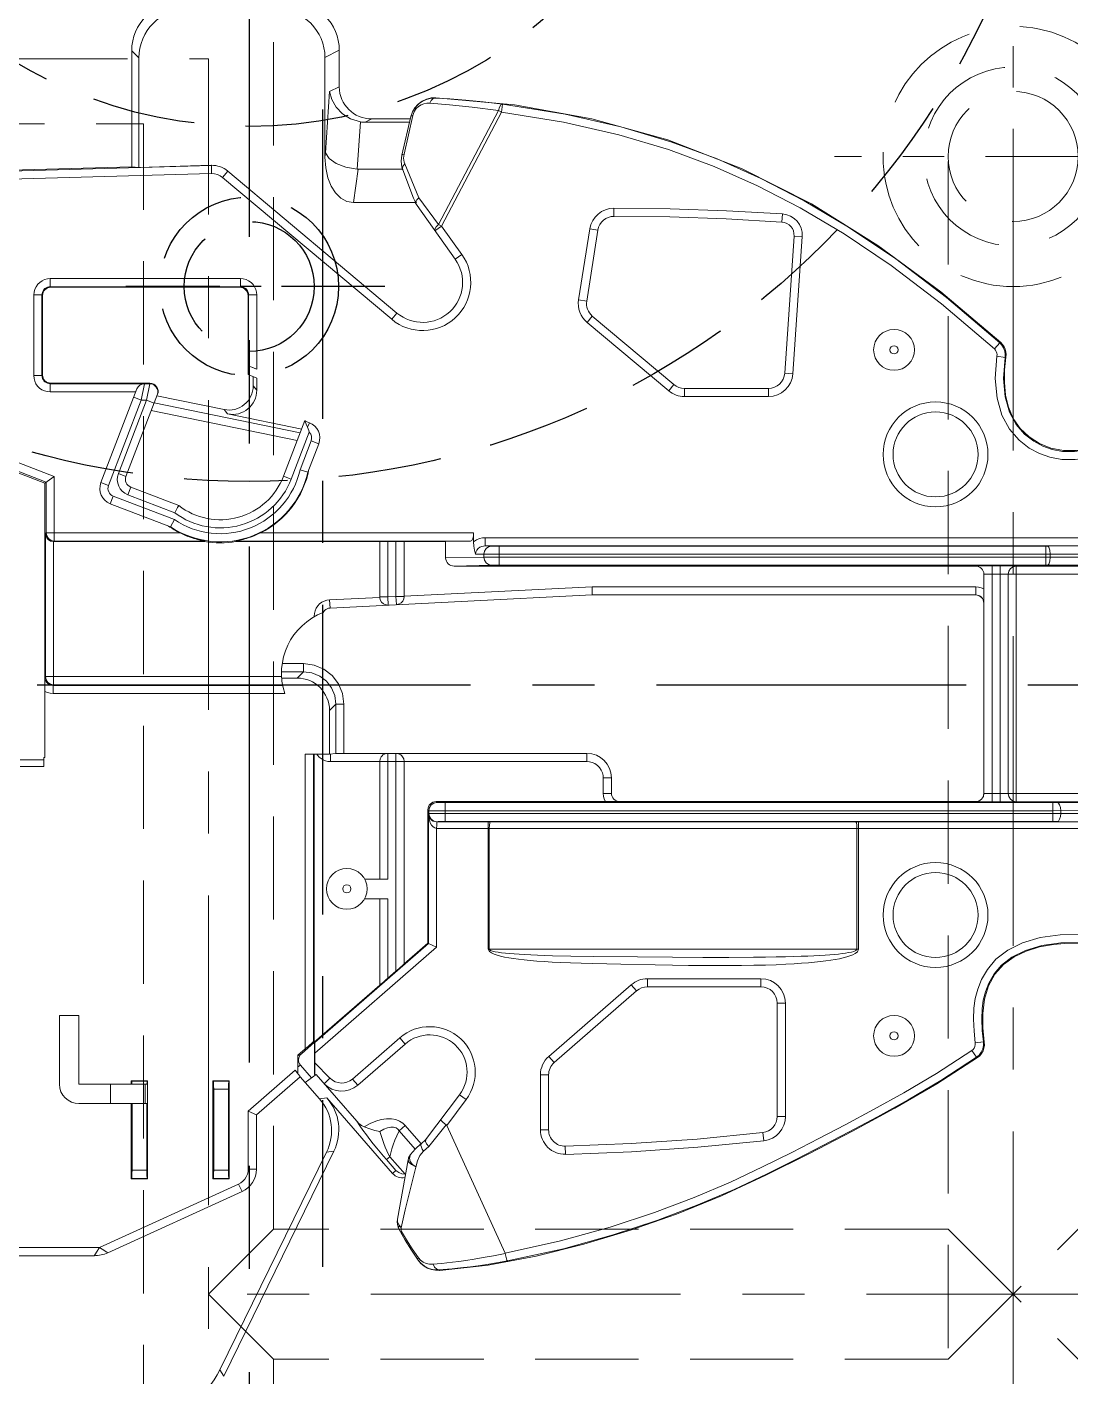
# Model space of a CAD drawing. Header units: inches. Extents: x 164842 to 166038, y -53074 to -52229.
# Drawn here: x 165785.2 to 165849.4, y -52578 to -52495 of the extents above; entities that cross this region are included whole.
import ezdxf

# ---------------------------------------------------------------- set-up
doc = ezdxf.new("R2010")
doc.units = ezdxf.units.IN
doc.header["$LTSCALE"] = 2
doc.header["$MEASUREMENT"] = 0
doc.linetypes.add('CENTER', pattern=[50.8, 31.75, -6.35, 6.35, -6.35])
doc.linetypes.add('HIDDEN', pattern=[9.525, 6.35, -3.175])
doc.layers.get('0').update_dxf_attribs({"linetype": 'CONTINUOUS'})
doc.layers.add('DEFAULT_1', color=7, linetype='CENTER')
for name, color, linetype, lineweight in [('PRODUCT', 1, 'CONTINUOUS', 15), ('WR', 122, 'HIDDEN', 18), ('枕位', 75, 'CONTINUOUS', 15)]:
    doc.layers.add(name, color=color, linetype=linetype, lineweight=lineweight)

# ---------------------------------------------------------------- blocks, each defined once
blk = doc.blocks.new('20140913.083227')
at = {"layer": 'WR', "linetype": 'CENTER', "ltscale": 0.2}
for p, q in [((0, 11), (0, -11)), ((-11, 0), (11, 0))]:
    blk.add_line(p, q, dxfattribs=at)
at = {"layer": 'WR', "linetype": 'HIDDEN', "ltscale": 0.5}
for radius in [8, 5.5, 4]:
    blk.add_circle((0, 0), radius, dxfattribs=at)

msp = doc.modelspace()

# ---------------------------------------------------------------- linework, layer by layer
at = {"linetype": 'CENTER', "ltscale": 0.5}
msp.add_line((165798.862, -52272.939), (165798.862, -52672.939), dxfattribs=at)
at = {"color": 8, "linetype": 'CENTER', "ltscale": 0.1}
msp.add_line((165807.208, -52510.939), (165791.27, -52510.939), dxfattribs=at)
at = {"color": 8, "linetype": 'HIDDEN', "ltscale": 0.5}
for centre, radius in [((165798.862, -52472.939), 50), ((165798.862, -52472.939), 28.15), ((165798.862, -52510.939), 5.5), ((165798.862, -52510.939), 4)]:
    msp.add_circle(centre, radius, dxfattribs=at)
at = {"layer": 'DEFAULT_1', "color": 2, "linetype": 'CENTER', "ltscale": 0.3}
for p, q in [((165803.366, -52500.041), (165803.366, -52571.266)), ((165732.474, -52535.439), (165862.86, -52535.439))]:
    msp.add_line(p, q, dxfattribs=at)
at = {"layer": 'PRODUCT', "linetype": 'ByBlock'}
for p, q in [((165810.342, -52499.346), (165810.348, -52499.32)), ((165808.921, -52500.416), (165808.385, -52502.798)), ((165808.864, -52500.436), (165808.921, -52500.416)), ((165814.195, -52500.114), (165810.508, -52507.117)), ((165814.384, -52500.217), (165810.698, -52507.217)), ((165814.195, -52500.114), (165814.385, -52500.214)), ((165814.446, -52499.716), (165814.385, -52500.214)), ((165808.247, -52502.863), (165808.811, -52500.479)), ((165796.536, -52503.489), (165765.742, -52504.36)), ((165791.632, -52503.575), (165767.223, -52504.266)), ((165792.072, -52503.607), (165791.632, -52503.575)), ((165796.525, -52503.481), (165792.072, -52503.607)), ((165796.536, -52503.489), (165796.525, -52503.481)), ((165796.536, -52503.489), (165796.55, -52503.992)), ((165808.294, -52503.639), (165808.34, -52503.514)), ((165808.306, -52503.755), (165808.294, -52503.639)), ((165808.296, -52503.727), (165808.299, -52503.737)), ((165808.299, -52503.737), (165808.306, -52503.755)), ((165808.34, -52503.514), (165808.438, -52503.397)), ((165808.438, -52503.397), (165809.296, -52505.477)), ((165796.55, -52503.992), (165779.789, -52504.466)), ((165797.547, -52503.842), (165797.224, -52504.226)), ((165807.628, -52512.956), (165797.224, -52504.226)), ((165797.537, -52503.833), (165807.951, -52512.571)), ((165808.306, -52503.755), (165808.978, -52505.498)), ((165808.978, -52505.498), (165809.048, -52505.677)), ((165809.048, -52505.677), (165809.156, -52505.768)), ((165809.084, -52505.768), (165809.096, -52505.802)), ((165809.096, -52505.802), (165809.108, -52505.835)), ((165809.178, -52505.602), (165809.298, -52505.481)), ((165811.536, -52509.261), (165809.19, -52505.963)), ((165809.296, -52505.477), (165810.508, -52507.117)), ((165821.302, -52506.119), (165821.303, -52506.622)), ((165824.75, -52506.657), (165821.303, -52506.622)), ((165828.196, -52506.775), (165824.75, -52506.657)), ((165831.638, -52506.977), (165828.196, -52506.775)), ((165831.674, -52506.476), (165831.638, -52506.977)), ((165810.289, -52507.508), (165810.698, -52507.217)), ((165810.508, -52507.117), (165810.698, -52507.217)), ((165810.698, -52507.217), (165811.945, -52508.97)), ((165819.816, -52507.392), (165819.127, -52511.755)), ((165819.624, -52511.834), (165820.312, -52507.47)), ((165819.816, -52507.392), (165820.312, -52507.47)), ((165832.384, -52507.834), (165831.806, -52516.272)), ((165832.307, -52516.307), (165832.885, -52507.868)), ((165832.885, -52507.868), (165832.384, -52507.834)), ((165811.536, -52509.261), (165811.945, -52508.97)), ((165786.613, -52510.45), (165786.613, -52510.952)), ((165798.322, -52510.45), (165786.613, -52510.45)), ((165786.649, -52510.988), (165786.613, -52510.952)), ((165798.322, -52510.952), (165786.613, -52510.952)), ((165798.287, -52510.988), (165786.649, -52510.988)), ((165798.287, -52510.988), (165798.322, -52510.952)), ((165798.322, -52510.45), (165798.322, -52510.952)), ((165785.608, -52511.455), (165785.608, -52516.42)), ((165785.608, -52511.455), (165786.111, -52511.455)), ((165786.111, -52511.455), (165786.111, -52516.42)), ((165786.146, -52511.49), (165786.111, -52511.455)), ((165786.146, -52511.49), (165786.146, -52516.385)), ((165798.789, -52511.49), (165798.824, -52511.455)), ((165798.789, -52516.362), (165798.789, -52511.49)), ((165798.824, -52515.833), (165798.824, -52511.455)), ((165799.327, -52511.455), (165798.824, -52511.455)), ((165799.327, -52516.031), (165799.327, -52511.455)), ((165819.127, -52511.755), (165819.624, -52511.834)), ((165807.951, -52512.571), (165807.628, -52512.956)), ((165819.648, -52513.145), (165819.971, -52512.76)), ((165824.992, -52516.973), (165819.971, -52512.76)), ((165819.648, -52513.145), (165824.669, -52517.358)), ((165845.046, -52514.41), (165844.708, -52514.782)), ((165845.046, -52514.41), (165845.103, -52514.391)), ((165845.364, -52515.301), (165844.867, -52515.228)), ((165845.364, -52515.301), (165845.42, -52515.284)), ((165798.833, -52516.362), (165798.833, -52515.841)), ((165785.608, -52516.42), (165786.111, -52516.42)), ((165786.146, -52516.385), (165786.111, -52516.42)), ((165786.649, -52516.887), (165786.613, -52516.922)), ((165786.613, -52517.425), (165786.613, -52516.922)), ((165786.613, -52516.922), (165792.739, -52516.922)), ((165786.649, -52516.887), (165792.752, -52516.887)), ((165792.223, -52517.927), (165792.416, -52516.922)), ((165792.739, -52516.922), (165792.546, -52517.927)), ((165792.752, -52516.887), (165792.739, -52516.922)), ((165798.789, -52516.362), (165799.328, -52516.569)), ((165799.108, -52517.046), (165799.108, -52516.484)), ((165799.328, -52517.315), (165799.328, -52516.569)), ((165824.669, -52517.358), (165824.992, -52516.973)), ((165832.307, -52516.307), (165831.806, -52516.272)), ((165786.613, -52517.425), (165791.878, -52517.425)), ((165789.735, -52523.005), (165791.947, -52517.245)), ((165791.279, -52522.629), (165793.222, -52517.57)), ((165792.223, -52517.927), (165791.754, -52517.747)), ((165793.184, -52517.667), (165797.315, -52518.51)), ((165799.108, -52517.046), (165799.328, -52517.315)), ((165830.803, -52517.209), (165825.638, -52517.209)), ((165825.638, -52517.711), (165825.638, -52517.209)), ((165825.638, -52517.711), (165830.803, -52517.711)), ((165830.803, -52517.711), (165830.803, -52517.209)), ((165790.205, -52523.186), (165792.223, -52517.927)), ((165792.546, -52517.927), (165790.81, -52522.449)), ((165792.223, -52517.927), (165792.546, -52517.927)), ((165792.546, -52517.927), (165793.015, -52518.107)), ((165792.835, -52518.575), (165801.82, -52520.408)), ((165793.016, -52518.104), (165802.001, -52519.937)), ((165797.315, -52518.51), (165797.535, -52518.779)), ((165797.535, -52518.779), (165802.089, -52519.708)), ((165800.974, -52522.613), (165802.292, -52519.179)), ((165802.454, -52519.599), (165802.289, -52519.227)), ((165802.307, -52519.219), (165802.562, -52519.317)), ((165802.454, -52519.599), (165802.562, -52519.317)), ((165778.627, -52520.096), (165786.277, -52523.033)), ((165786.369, -52522.97), (165778.671, -52520.015)), ((165786.871, -52522.624), (165778.852, -52519.546)), ((165802.555, -52519.898), (165801.443, -52522.793)), ((165802.671, -52520.436), (165801.989, -52522.211)), ((165803.14, -52520.616), (165802.472, -52522.357)), ((165802.671, -52520.436), (165803.14, -52520.616)), ((165786.871, -52522.624), (165786.277, -52523.033)), ((165786.871, -52526.6), (165786.871, -52522.624)), ((165790.81, -52522.449), (165791.279, -52522.629)), ((165800.974, -52522.613), (165801.443, -52522.793)), ((165802.472, -52522.357), (165801.99, -52522.211)), ((165786.277, -52523.033), (165786.277, -52539.916)), ((165786.369, -52526.097), (165786.369, -52522.97)), ((165790.205, -52523.186), (165789.735, -52523.005)), ((165791.568, -52523.278), (165791.388, -52523.748)), ((165791.568, -52523.278), (165794.523, -52524.413)), ((165790.494, -52523.835), (165790.314, -52524.304)), ((165794.022, -52525.727), (165790.314, -52524.304)), ((165794.255, -52525.279), (165790.494, -52523.835)), ((165794.277, -52524.857), (165791.388, -52523.748)), ((165794.523, -52524.413), (165794.45, -52524.543)), ((165794.255, -52525.279), (165794.022, -52525.727)), ((165794.45, -52524.543), (165794.276, -52524.856)), ((165786.328, -52526.138), (165786.369, -52526.097)), ((165786.328, -52534.941), (165786.328, -52526.138)), ((165786.406, -52526.287), (165786.369, -52526.097)), ((165786.369, -52526.097), (165794.604, -52526.097)), ((165799.557, -52526.097), (165812.666, -52526.097)), ((165812.666, -52526.656), (165812.666, -52526.097)), ((165786.871, -52526.6), (165786.678, -52526.561)), ((165786.83, -52535.444), (165786.83, -52526.637)), ((165786.83, -52526.637), (165796.116, -52526.637)), ((165786.834, -52526.637), (165786.871, -52526.6)), ((165786.871, -52526.6), (165796.12, -52526.6)), ((165796.116, -52526.637), (165796.12, -52526.6)), ((165798.045, -52526.637), (165798.041, -52526.6)), ((165798.041, -52526.6), (165812.485, -52526.6)), ((165798.045, -52526.637), (165806.889, -52526.637)), ((165806.889, -52526.637), (165806.892, -52526.634)), ((165806.889, -52526.637), (165806.889, -52530.037)), ((165807.394, -52530.034), (165807.394, -52526.629)), ((165807.892, -52526.629), (165807.394, -52526.629)), ((165807.892, -52526.629), (165807.892, -52530.009)), ((165808.397, -52526.637), (165808.394, -52526.634)), ((165808.397, -52526.637), (165808.397, -52529.991)), ((165808.397, -52526.637), (165810.948, -52526.637)), ((165810.948, -52526.637), (165812.485, -52526.6)), ((165810.948, -52526.637), (165810.948, -52527.643)), ((165813.38, -52526.901), (165813.38, -52526.399)), ((165853.058, -52526.399), (165813.38, -52526.399)), ((165853.058, -52526.901), (165813.38, -52526.901)), ((165813.774, -52526.911), (165813.594, -52526.949)), ((165814.247, -52526.914), (165814.017, -52526.913)), ((165847.998, -52526.913), (165814.247, -52526.914)), ((165814.247, -52528.086), (165814.247, -52526.914)), ((165847.864, -52528.086), (165847.864, -52526.914)), ((165810.948, -52527.643), (165813.302, -52527.586)), ((165813.302, -52527.413), (165812.786, -52527.401)), ((165813.302, -52527.586), (165813.302, -52527.413)), ((165813.302, -52527.586), (165813.578, -52527.585)), ((165813.578, -52527.585), (165847.864, -52527.584)), ((165854.032, -52527.402), (165847.864, -52527.416)), ((165847.864, -52527.584), (165854.167, -52527.598)), ((165848.131, -52527.416), (165848.131, -52527.584)), ((165811.481, -52528.144), (165813.774, -52528.089)), ((165811.481, -52528.144), (165843.562, -52528.144)), ((165813.774, -52528.089), (165813.829, -52528.088)), ((165813.829, -52528.088), (165814.017, -52528.087)), ((165814.017, -52528.087), (165847.864, -52528.086)), ((165843.562, -52528.144), (165843.564, -52528.141)), ((165843.732, -52528.137), (165844.007, -52528.134)), ((165844.007, -52528.134), (165844.569, -52528.133)), ((165844.063, -52529.997), (165844.064, -52528.646)), ((165844.064, -52528.646), (165844.067, -52528.644)), ((165844.288, -52528.637), (165844.471, -52528.635)), ((165844.471, -52528.635), (165845.151, -52528.635)), ((165844.569, -52528.133), (165845.557, -52528.134)), ((165844.569, -52542.645), (165844.569, -52528.133)), ((165845.067, -52528.133), (165845.067, -52542.645)), ((165845.559, -52528.642), (165856.398, -52528.642)), ((165845.559, -52528.642), (165845.559, -52542.135)), ((165846.051, -52528.14), (165855.895, -52528.14)), ((165846.051, -52542.638), (165846.051, -52528.14)), ((165847.864, -52528.086), (165854.035, -52528.101)), ((165819.955, -52529.414), (165808.397, -52529.991)), ((165819.955, -52529.414), (165843.557, -52529.414)), ((165819.955, -52529.414), (165819.968, -52529.916)), ((165843.557, -52529.916), (165843.557, -52529.414)), ((165806.89, -52530.066), (165803.81, -52530.22)), ((165803.81, -52530.22), (165803.835, -52530.722)), ((165803.834, -52530.723), (165819.968, -52529.917)), ((165806.892, -52530.034), (165806.889, -52530.037)), ((165807.394, -52530.034), (165806.892, -52530.034)), ((165807.892, -52530.009), (165807.394, -52530.034)), ((165807.394, -52530.034), (165807.419, -52530.536)), ((165808.394, -52530.009), (165807.892, -52530.009)), ((165807.892, -52530.009), (165807.917, -52530.511)), ((165819.968, -52529.917), (165843.557, -52529.917)), ((165844.06, -52530.419), (165844.063, -52529.997)), ((165803.416, -52530.988), (165803.495, -52530.878)), ((165807.22, -52530.505), (165807.419, -52530.536)), ((165807.419, -52530.536), (165807.412, -52530.543)), ((165808.099, -52530.467), (165807.917, -52530.511)), ((165844.059, -52530.42), (165844.06, -52530.419)), ((165844.059, -52542.126), (165844.059, -52530.42)), ((165802.855, -52531.224), (165802.855, -52531.257)), ((165802.855, -52531.224), (165802.913, -52531.224)), ((165786.288, -52534.981), (165786.285, -52535.404)), ((165786.288, -52534.981), (165786.328, -52534.941)), ((165786.365, -52535.131), (165786.328, -52534.941)), ((165800.854, -52534.941), (165786.328, -52534.941)), ((165786.285, -52535.404), (165786.284, -52539.909)), ((165786.83, -52535.444), (165786.637, -52535.405)), ((165786.791, -52535.483), (165786.83, -52535.444)), ((165786.791, -52535.483), (165786.791, -52535.986)), ((165786.791, -52535.483), (165800.919, -52535.483)), ((165786.791, -52535.986), (165801.048, -52535.986)), ((165800.912, -52535.444), (165786.83, -52535.444)), ((165784.769, -52540.062), (165786.235, -52540.062)), ((165786.235, -52540.464), (165786.235, -52539.916)), ((165786.235, -52539.916), (165786.277, -52539.916)), ((165803.802, -52539.709), (165802.313, -52539.709)), ((165802.313, -52539.709), (165802.313, -52557.84)), ((165802.815, -52539.704), (165802.815, -52557.409)), ((165802.859, -52557.429), (165802.859, -52539.709)), ((165804.193, -52539.67), (165803.802, -52539.709)), ((165803.86, -52540.167), (165803.86, -52539.702)), ((165803.86, -52540.167), (165806.889, -52540.167)), ((165819.638, -52539.666), (165804.691, -52539.666)), ((165806.889, -52547.399), (165806.889, -52540.167)), ((165806.892, -52540.16), (165808.394, -52540.16)), ((165807.394, -52547.399), (165807.394, -52539.666)), ((165807.892, -52553.064), (165807.892, -52539.666)), ((165808.397, -52540.167), (165819.638, -52540.167)), ((165808.397, -52540.167), (165808.397, -52552.616)), ((165819.638, -52540.167), (165819.638, -52539.665)), ((165784.769, -52540.464), (165786.235, -52540.464)), ((165820.643, -52541.172), (165821.146, -52541.172)), ((165820.643, -52541.172), (165820.643, -52542.127)), ((165821.145, -52542.126), (165821.145, -52541.173)), ((165810.355, -52542.634), (165821.002, -52542.634)), ((165810.355, -52542.634), (165810.409, -52542.688)), ((165810.912, -52543.865), (165810.912, -52542.692)), ((165820.643, -52542.127), (165821.146, -52542.127)), ((165821.002, -52542.634), (165821.648, -52542.63)), ((165821.648, -52542.629), (165843.557, -52542.629)), ((165821.648, -52542.629), (165821.648, -52542.63)), ((165843.557, -52542.629), (165843.564, -52542.637)), ((165844.059, -52542.126), (165844.067, -52542.134)), ((165844.185, -52542.645), (165845.232, -52542.645)), ((165844.472, -52542.143), (165845.067, -52542.143)), ((165845.067, -52542.143), (165845.232, -52542.142)), ((165845.232, -52542.142), (165845.382, -52542.141)), ((165845.232, -52542.645), (165845.696, -52542.644)), ((165845.559, -52542.136), (165852.559, -52542.136)), ((165845.696, -52542.644), (165845.924, -52542.641)), ((165846.051, -52542.638), (165852.559, -52542.638)), ((165848.313, -52542.692), (165853.179, -52542.669)), ((165848.313, -52543.865), (165848.313, -52542.692)), ((165809.853, -52543.137), (165809.907, -52543.19)), ((165809.853, -52543.137), (165809.853, -52551.35)), ((165809.89, -52543.383), (165809.907, -52543.366)), ((165809.89, -52551.366), (165809.89, -52543.383)), ((165809.907, -52543.366), (165809.907, -52543.19)), ((165809.907, -52543.366), (165809.941, -52543.365)), ((165809.945, -52543.559), (165809.907, -52543.366)), ((165809.941, -52543.365), (165810.044, -52543.364)), ((165810.044, -52543.364), (165810.676, -52543.362)), ((165810.676, -52543.362), (165848.313, -52543.362)), ((165848.313, -52543.194), (165854.709, -52543.166)), ((165848.313, -52543.362), (165852.893, -52543.382)), ((165848.795, -52543.194), (165848.795, -52543.363)), ((165810.392, -52544.28), (165824.038, -52544.286)), ((165810.392, -52551.595), (165810.392, -52544.28)), ((165810.4, -52543.878), (165824.06, -52543.884)), ((165810.563, -52543.866), (165810.794, -52543.865)), ((165810.794, -52543.865), (165848.313, -52543.865)), ((165813.568, -52543.878), (165813.568, -52551.72)), ((165813.634, -52551.72), (165813.634, -52544.28)), ((165813.687, -52543.878), (165813.661, -52543.933)), ((165824.038, -52544.286), (165836.339, -52544.28)), ((165824.06, -52543.884), (165836.339, -52543.878)), ((165836.251, -52544.28), (165836.251, -52551.72)), ((165836.339, -52543.878), (165851.214, -52543.878)), ((165836.339, -52543.878), (165836.339, -52551.72)), ((165836.339, -52544.28), (165851.214, -52544.28)), ((165848.313, -52543.865), (165848.554, -52543.865)), ((165807.394, -52547.399), (165805.971, -52547.399)), ((165805.971, -52548.605), (165807.394, -52548.605)), ((165806.889, -52553.926), (165806.889, -52548.605)), ((165807.394, -52553.496), (165807.394, -52548.605)), ((165802.896, -52557.446), (165809.89, -52551.366)), ((165802.9, -52558.108), (165810.392, -52551.595)), ((165809.853, -52551.35), (165808.397, -52552.616)), ((165810.392, -52551.595), (165809.853, -52551.35)), ((165836.251, -52551.72), (165813.568, -52551.72)), ((165808.397, -52552.616), (165808.394, -52552.621)), ((165820.021, -52552.159), (165818.655, -52552.137)), ((165822.76, -52552.191), (165820.021, -52552.159)), ((165823.83, -52552.682), (165821.73, -52552.641)), ((165824.912, -52552.209), (165822.76, -52552.191)), ((165826.774, -52552.217), (165824.912, -52552.209)), ((165828.378, -52552.218), (165826.774, -52552.217)), ((165829.147, -52552.714), (165827.59, -52552.716)), ((165829.894, -52552.213), (165828.378, -52552.218)), ((165807.892, -52553.064), (165807.394, -52553.496)), ((165830.346, -52553.529), (165823.358, -52553.529)), ((165823.358, -52553.529), (165823.358, -52554.032)), ((165830.346, -52553.529), (165830.346, -52554.032)), ((165806.889, -52553.926), (165802.859, -52557.429)), ((165806.889, -52553.926), (165806.892, -52553.927)), ((165822.369, -52553.899), (165817.297, -52558.308)), ((165817.627, -52558.687), (165822.698, -52554.278)), ((165822.369, -52553.899), (165822.698, -52554.278)), ((165823.358, -52554.032), (165830.346, -52554.032)), ((165831.853, -52555.037), (165831.351, -52555.037)), ((165831.351, -52555.037), (165831.351, -52562.001)), ((165831.853, -52562.001), (165831.853, -52555.037)), ((165787.181, -52555.791), (165788.387, -52555.791)), ((165787.181, -52560.012), (165787.181, -52555.791)), ((165788.387, -52555.791), (165788.387, -52560.012)), ((165802.072, -52558.149), (165802.886, -52557.442)), ((165802.815, -52557.409), (165802.859, -52557.429)), ((165802.886, -52559.399), (165802.886, -52557.442)), ((165808.124, -52557.169), (165805.209, -52559.702)), ((165808.453, -52557.548), (165805.539, -52560.081)), ((165808.124, -52557.169), (165808.453, -52557.548)), ((165843.535, -52557.475), (165844.034, -52557.415)), ((165844.034, -52557.415), (165844.09, -52557.438)), ((165801.854, -52558.239), (165802.313, -52557.84)), ((165802.072, -52558.149), (165801.854, -52558.283)), ((165801.854, -52559.355), (165801.854, -52558.239)), ((165802.9, -52558.696), (165802.9, -52558.108)), ((165817.297, -52558.308), (165817.627, -52558.687)), ((165843.321, -52557.949), (165843.606, -52558.363)), ((165843.606, -52558.363), (165843.663, -52558.388)), ((165798.798, -52561.68), (165801.69, -52559.166)), ((165801.854, -52559.355), (165801.69, -52559.166)), ((165802.022, -52558.858), (165801.854, -52558.962)), ((165802.697, -52559.635), (165802.022, -52558.858)), ((165803.832, -52559.647), (165802.9, -52558.696)), ((165788.387, -52560.012), (165792.567, -52560.012)), ((165790.335, -52560.012), (165790.335, -52561.218)), ((165791.603, -52559.811), (165792.608, -52559.811)), ((165791.603, -52559.811), (165791.626, -52559.833)), ((165791.603, -52560.012), (165791.603, -52559.811)), ((165791.626, -52559.833), (165792.586, -52559.833)), ((165792.45, -52560.012), (165792.45, -52561.218)), ((165792.608, -52559.811), (165792.586, -52559.833)), ((165792.608, -52565.841), (165792.608, -52559.811)), ((165796.628, -52559.811), (165797.633, -52559.811)), ((165796.628, -52559.811), (165796.651, -52559.833)), ((165796.628, -52565.841), (165796.628, -52559.811)), ((165796.651, -52559.833), (165797.611, -52559.833)), ((165797.633, -52559.811), (165797.611, -52559.833)), ((165797.633, -52559.811), (165797.633, -52565.841)), ((165801.996, -52559.565), (165799.3, -52561.909)), ((165802.302, -52559.916), (165801.996, -52559.565)), ((165803.195, -52560.922), (165802.304, -52559.914)), ((165802.31, -52559.909), (165802.982, -52559.433)), ((165802.886, -52559.399), (165802.947, -52559.462)), ((165802.982, -52559.433), (165805.476, -52562.302)), ((165803.832, -52559.647), (165803.473, -52559.998)), ((165805.209, -52559.702), (165805.539, -52560.081)), ((165816.778, -52559.446), (165817.281, -52559.446)), ((165816.778, -52559.446), (165816.778, -52562.829)), ((165817.281, -52562.829), (165817.281, -52559.446)), ((165796.676, -52560.335), (165797.586, -52560.335)), ((165796.676, -52565.316), (165796.676, -52560.335)), ((165797.586, -52560.335), (165797.586, -52565.316)), ((165803.195, -52560.922), (165803.643, -52560.863)), ((165803.643, -52560.863), (165807.681, -52565.509)), ((165809.716, -52563.45), (165811.804, -52560.666)), ((165811.01, -52562.563), (165812.206, -52560.967)), ((165812.206, -52560.967), (165811.804, -52560.666)), ((165788.387, -52561.218), (165792.561, -52561.218)), ((165791.603, -52565.841), (165791.603, -52561.218)), ((165791.651, -52565.316), (165791.651, -52561.218)), ((165792.561, -52561.218), (165792.561, -52565.316)), ((165798.798, -52561.68), (165799.301, -52561.909)), ((165798.798, -52565.255), (165798.798, -52561.68)), ((165799.3, -52565.255), (165799.3, -52561.909)), ((165808.086, -52562.89), (165808.458, -52562.566)), ((165808.458, -52562.566), (165809.437, -52563.693)), ((165810.972, -52562.515), (165809.91, -52563.863)), ((165811.01, -52562.563), (165814.604, -52570.418)), ((165831.853, -52562.001), (165831.351, -52562.001)), ((165808.086, -52562.89), (165809.068, -52564.019)), ((165809.437, -52563.693), (165809.716, -52563.45)), ((165809.724, -52563.44), (165809.711, -52563.544)), ((165816.778, -52562.829), (165817.281, -52562.829)), ((165822.365, -52563.678), (165826.416, -52563.399)), ((165826.416, -52563.399), (165830.46, -52562.999)), ((165830.517, -52563.498), (165830.46, -52562.999)), ((165803.624, -52564.197), (165804.071, -52564.138)), ((165808.728, -52564.569), (165808.783, -52564.346)), ((165809.109, -52563.98), (165809.068, -52564.019)), ((165809.138, -52563.954), (165809.109, -52563.98)), ((165809.151, -52563.942), (165809.138, -52563.954)), ((165809.91, -52563.863), (165809.588, -52564.136)), ((165818.31, -52563.834), (165822.365, -52563.678)), ((165818.321, -52564.336), (165818.31, -52563.834)), ((165807.512, -52564.488), (165807.31, -52564.664)), ((165807.888, -52565.329), (165807.31, -52564.664)), ((165808.449, -52565.565), (165807.512, -52564.488)), ((165807.983, -52568.316), (165808.642, -52564.683)), ((165808.77, -52564.784), (165808.728, -52564.569)), ((165791.603, -52565.841), (165791.626, -52565.818)), ((165792.608, -52565.841), (165791.603, -52565.841)), ((165792.586, -52565.818), (165791.626, -52565.818)), ((165792.561, -52565.316), (165791.651, -52565.316)), ((165792.608, -52565.841), (165792.586, -52565.818)), ((165796.628, -52565.841), (165796.651, -52565.818)), ((165797.633, -52565.841), (165796.628, -52565.841)), ((165797.611, -52565.818), (165796.651, -52565.818)), ((165797.586, -52565.316), (165796.676, -52565.316)), ((165797.633, -52565.841), (165797.611, -52565.818)), ((165799.301, -52565.255), (165798.798, -52565.255)), ((165807.681, -52565.509), (165807.888, -52565.329)), ((165789.65, -52570.071), (165798.21, -52566.17)), ((165790.156, -52570.392), (165798.418, -52566.627)), ((165798.419, -52566.627), (165798.21, -52566.17)), ((165774.271, -52570.071), (165789.65, -52570.071)), ((165789.323, -52570.573), (165773.212, -52570.573)), ((165790.11, -52570.363), (165790.156, -52570.392)), ((165809.243, -52570.755), (165809.274, -52570.704)), ((165809.274, -52570.704), (165809.4, -52570.846)), ((165810.557, -52571.448), (165810.58, -52571.478))]:
    msp.add_line(p, q, dxfattribs=at)
for points in [[(165810.348, -52499.32), (165810.05, -52499.336), (165809.761, -52499.41), (165809.493, -52499.539), (165809.255, -52499.718), (165809.058, -52499.941), (165808.908, -52500.198), (165808.811, -52500.479)], [(165810.342, -52499.346), (165810.085, -52499.354), (165809.822, -52499.41), (165809.568, -52499.515), (165809.333, -52499.668), (165809.128, -52499.865), (165808.971, -52500.086), (165808.867, -52500.302)], [(165810.342, -52499.346), (165810.188, -52499.381), (165810.055, -52499.492), (165809.966, -52499.662)], [(165814.444, -52499.715), (165813.251, -52499.578), (165812.181, -52499.477), (165811.214, -52499.401), (165810.342, -52499.346)], [(165845.103, -52514.391), (165841.421, -52511.269), (165837.543, -52508.407), (165833.454, -52505.852), (165829.145, -52503.671), (165824.627, -52501.924), (165819.95, -52500.621), (165815.174, -52499.756), (165810.348, -52499.32)], [(165809.966, -52499.662), (165809.789, -52499.664), (165809.608, -52499.697), (165809.434, -52499.764), (165809.274, -52499.864), (165809.135, -52499.994), (165809.03, -52500.141), (165808.96, -52500.285), (165808.921, -52500.416)], [(165814.195, -52500.114), (165812.587, -52499.909), (165811.188, -52499.764), (165809.966, -52499.662)], [(165814.446, -52499.716), (165814.347, -52499.76), (165814.257, -52499.903), (165814.195, -52500.114)], [(165844.708, -52514.782), (165841.451, -52512.003), (165838.353, -52509.651), (165835.467, -52507.706), (165832.757, -52506.097), (165830.127, -52504.737), (165827.46, -52503.557), (165824.649, -52502.516), (165821.597, -52501.6), (165818.208, -52500.819), (165814.384, -52500.217)], [(165845.046, -52514.41), (165841.765, -52511.612), (165838.645, -52509.242), (165835.736, -52507.281), (165833.001, -52505.658), (165830.345, -52504.284), (165827.649, -52503.091), (165824.809, -52502.04), (165821.726, -52501.114), (165818.305, -52500.326), (165814.444, -52499.715)], [(165808.807, -52500.498), (165808.825, -52500.464), (165808.864, -52500.436)], [(165808.247, -52502.863), (165808.207, -52503.232), (165808.257, -52503.602)], [(165808.247, -52502.863), (165808.27, -52502.833), (165808.317, -52502.811), (165808.385, -52502.798)], [(165808.385, -52502.798), (165808.366, -52502.918), (165808.362, -52503.044), (165808.374, -52503.169), (165808.4, -52503.288), (165808.438, -52503.397)], [(165808.257, -52503.602), (165808.275, -52503.665), (165808.297, -52503.729)], [(165797.224, -52504.226), (165797.078, -52504.124), (165796.908, -52504.047), (165796.727, -52504.002), (165796.55, -52503.992)], [(165809.108, -52505.835), (165809.147, -52505.899), (165809.189, -52505.962)], [(165809.111, -52505.73), (165809.111, -52505.726), (165809.178, -52505.602)], [(165831.674, -52506.476), (165828.219, -52506.273), (165824.761, -52506.154), (165821.302, -52506.119)], [(165810.508, -52507.117), (165810.359, -52507.267), (165810.281, -52507.407), (165810.289, -52507.508)], [(165786.613, -52510.45), (165786.441, -52510.465), (165786.273, -52510.51), (165786.115, -52510.582), (165785.971, -52510.682), (165785.847, -52510.805), (165785.745, -52510.949), (165785.669, -52511.11), (165785.624, -52511.281), (165785.608, -52511.455)], [(165786.613, -52510.952), (165786.527, -52510.96), (165786.443, -52510.982), (165786.364, -52511.019), (165786.292, -52511.068), (165786.23, -52511.13), (165786.179, -52511.202), (165786.141, -52511.282), (165786.118, -52511.368), (165786.111, -52511.455)], [(165799.327, -52511.455), (165799.312, -52511.282), (165799.267, -52511.114), (165799.194, -52510.956), (165799.095, -52510.813), (165798.972, -52510.688), (165798.827, -52510.586), (165798.666, -52510.511), (165798.496, -52510.465), (165798.322, -52510.45)], [(165798.824, -52511.455), (165798.817, -52511.368), (165798.794, -52511.284), (165798.758, -52511.205), (165798.708, -52511.134), (165798.647, -52511.071), (165798.575, -52511.02), (165798.494, -52510.983), (165798.409, -52510.96), (165798.322, -52510.952)], [(165845.364, -52515.301), (165845.374, -52515.109), (165845.345, -52514.912), (165845.277, -52514.721), (165845.174, -52514.551), (165845.046, -52514.41)], [(165845.42, -52515.284), (165845.431, -52515.12), (165845.415, -52514.956), (165845.373, -52514.797), (165845.306, -52514.647), (165845.215, -52514.511), (165845.103, -52514.391)], [(165844.867, -52515.228), (165844.872, -52515.132), (165844.858, -52515.033), (165844.824, -52514.938), (165844.772, -52514.853), (165844.708, -52514.782)], [(165850.608, -52521.454), (165849.681, -52521.591), (165848.851, -52521.583), (165848.126, -52521.449), (165847.479, -52521.217), (165846.855, -52520.879), (165846.227, -52520.395), (165845.637, -52519.725), (165845.169, -52518.86), (165844.87, -52517.811), (165844.764, -52516.592), (165844.867, -52515.228)], [(165850.484, -52520.966), (165849.643, -52521.09), (165848.899, -52521.083), (165848.259, -52520.965), (165847.684, -52520.758), (165847.126, -52520.456), (165846.568, -52520.025), (165846.049, -52519.436), (165845.635, -52518.672), (165845.364, -52517.723), (165845.266, -52516.592), (165845.364, -52515.301)], [(165850.501, -52520.908), (165849.734, -52521.03), (165848.954, -52521.035), (165848.188, -52520.89), (165847.476, -52520.599), (165846.841, -52520.189), (165846.3, -52519.673), (165845.874, -52519.054), (165845.577, -52518.359), (165845.4, -52517.62), (165845.324, -52516.853), (165845.335, -52516.073), (165845.42, -52515.284)], [(165798.824, -52515.833), (165798.863, -52515.848), (165798.971, -52515.887), (165799.133, -52515.95), (165799.327, -52516.031)], [(165785.608, -52516.42), (165785.623, -52516.592), (165785.668, -52516.761), (165785.741, -52516.919), (165785.84, -52517.062), (165785.963, -52517.186), (165786.108, -52517.288), (165786.269, -52517.364), (165786.439, -52517.409), (165786.613, -52517.425)], [(165786.111, -52516.42), (165786.118, -52516.506), (165786.141, -52516.59), (165786.177, -52516.669), (165786.227, -52516.741), (165786.288, -52516.803), (165786.361, -52516.854), (165786.441, -52516.892), (165786.526, -52516.915), (165786.613, -52516.922)], [(165802.454, -52519.599), (165802.495, -52519.698), (165802.529, -52519.798), (165802.555, -52519.898)], [(165786.83, -52526.637), (165786.643, -52526.599), (165786.501, -52526.512), (165786.403, -52526.397), (165786.346, -52526.269), (165786.328, -52526.138)], [(165796.12, -52526.6), (165796.1, -52526.596), (165796.054, -52526.587), (165795.995, -52526.575), (165795.926, -52526.561), (165795.848, -52526.543), (165795.762, -52526.522), (165795.668, -52526.498), (165795.568, -52526.471), (165795.461, -52526.439), (165795.347, -52526.403), (165795.224, -52526.36), (165795.089, -52526.311), (165794.942, -52526.251), (165794.781, -52526.181), (165794.604, -52526.097)], [(165799.557, -52526.097), (165799.377, -52526.182), (165799.214, -52526.253), (165799.066, -52526.313), (165798.931, -52526.363), (165798.807, -52526.405), (165798.693, -52526.441), (165798.587, -52526.472), (165798.487, -52526.5), (165798.394, -52526.524), (165798.309, -52526.544), (165798.232, -52526.561), (165798.164, -52526.575), (165798.105, -52526.587), (165798.06, -52526.596), (165798.041, -52526.6)], [(165786.678, -52526.561), (165786.515, -52526.451), (165786.406, -52526.287)], [(165813.38, -52526.399), (165813.213, -52526.411), (165813.034, -52526.453), (165812.847, -52526.532), (165812.666, -52526.657)], [(165812.666, -52526.656), (165812.678, -52526.906), (165812.719, -52527.16), (165812.786, -52527.401)], [(165813.38, -52526.901), (165813.278, -52526.908), (165813.167, -52526.934), (165813.052, -52526.983), (165812.944, -52527.06), (165812.857, -52527.162), (165812.803, -52527.281), (165812.786, -52527.401)], [(165813.594, -52526.949), (165813.441, -52527.058), (165813.338, -52527.221), (165813.302, -52527.413)], [(165814.017, -52526.913), (165813.829, -52526.912), (165813.774, -52526.911)], [(165847.998, -52526.913), (165848.064, -52526.982), (165848.113, -52527.166), (165848.131, -52527.416)], [(165847.864, -52527.416), (165813.578, -52527.415), (165813.412, -52527.414), (165813.302, -52527.413)], [(165813.774, -52528.089), (165813.594, -52528.05), (165813.441, -52527.941), (165813.338, -52527.778), (165813.302, -52527.586)], [(165847.998, -52528.086), (165848.064, -52528.018), (165848.113, -52527.834), (165848.131, -52527.584)], [(165843.564, -52528.141), (165843.584, -52528.14), (165843.641, -52528.138), (165843.732, -52528.137)], [(165844.067, -52528.644), (165844.077, -52528.642), (165844.105, -52528.641), (165844.151, -52528.639), (165844.212, -52528.638), (165844.288, -52528.637)], [(165845.151, -52528.635), (165845.312, -52528.636), (165845.383, -52528.637), (165845.445, -52528.638), (165845.496, -52528.639), (165845.534, -52528.641), (165845.559, -52528.642)], [(165845.557, -52528.134), (165845.823, -52528.136), (165845.925, -52528.137), (165846.002, -52528.138), (165846.051, -52528.14)], [(165846.051, -52528.14), (165845.862, -52528.178), (165845.702, -52528.288), (165845.596, -52528.452), (165845.559, -52528.642)], [(165843.557, -52529.414), (165843.731, -52529.429), (165843.902, -52529.475), (165844.064, -52529.551)], [(165803.81, -52530.22), (165803.643, -52530.243), (165803.482, -52530.293), (165803.332, -52530.369), (165803.196, -52530.469), (165803.079, -52530.592), (165802.983, -52530.733), (165802.912, -52530.89), (165802.869, -52531.056), (165802.855, -52531.224)], [(165806.89, -52530.066), (165806.923, -52530.22), (165807.004, -52530.358), (165807.12, -52530.462), (165807.26, -52530.526), (165807.412, -52530.543)], [(165807.924, -52530.518), (165808.075, -52530.485), (165808.207, -52530.408), (165808.308, -52530.3), (165808.373, -52530.165), (165808.397, -52530.012)], [(165843.557, -52529.916), (165843.652, -52529.925), (165843.746, -52529.953), (165843.833, -52529.999), (165843.91, -52530.061), (165843.974, -52530.138), (165844.022, -52530.226), (165844.05, -52530.322), (165844.06, -52530.419)], [(165786.288, -52534.981), (165786.297, -52535.075), (165786.324, -52535.168), (165786.37, -52535.256), (165786.432, -52535.333), (165786.509, -52535.397), (165786.597, -52535.444), (165786.693, -52535.474), (165786.791, -52535.483)], [(165786.637, -52535.405), (165786.473, -52535.295), (165786.365, -52535.131)], [(165786.284, -52535.848), (165786.445, -52535.924), (165786.617, -52535.97), (165786.791, -52535.986)], [(165803.019, -52539.709), (165803.071, -52539.784), (165803.172, -52539.895), (165803.288, -52539.989), (165803.418, -52540.065), (165803.559, -52540.121), (165803.708, -52540.156), (165803.86, -52540.167)], [(165807.035, -52539.809), (165806.985, -52539.868), (165806.914, -52540.005), (165806.889, -52540.163)], [(165807.383, -52539.665), (165807.231, -52539.689), (165807.092, -52539.76), (165807.035, -52539.809)], [(165808.251, -52539.809), (165808.195, -52539.761), (165808.056, -52539.689), (165807.903, -52539.665)], [(165808.397, -52540.163), (165808.372, -52540.006), (165808.302, -52539.868), (165808.251, -52539.809)], [(165819.638, -52540.167), (165819.799, -52540.18), (165819.968, -52540.223), (165820.135, -52540.298), (165820.289, -52540.407), (165820.421, -52540.542), (165820.524, -52540.698), (165820.594, -52540.862), (165820.632, -52541.022), (165820.643, -52541.172)], [(165809.907, -52543.19), (165809.945, -52542.998), (165810.054, -52542.835), (165810.217, -52542.726), (165810.409, -52542.688)], [(165810.409, -52542.688), (165810.425, -52542.689), (165810.474, -52542.69), (165810.556, -52542.691), (165810.666, -52542.691), (165848.313, -52542.692)], [(165820.643, -52542.127), (165820.659, -52542.303), (165820.705, -52542.474), (165820.781, -52542.634)], [(165844.067, -52542.134), (165844.029, -52542.327), (165843.92, -52542.49), (165843.757, -52542.598), (165843.564, -52542.637)], [(165843.564, -52542.637), (165843.584, -52542.638), (165843.639, -52542.64), (165843.731, -52542.642), (165843.856, -52542.643), (165844.185, -52542.645)], [(165844.067, -52542.134), (165844.077, -52542.136), (165844.104, -52542.138), (165844.15, -52542.139), (165844.213, -52542.14), (165844.289, -52542.141), (165844.472, -52542.143)], [(165845.382, -52542.141), (165845.445, -52542.14), (165845.496, -52542.139), (165845.535, -52542.137), (165845.559, -52542.135)], [(165845.559, -52542.136), (165845.597, -52542.328), (165845.703, -52542.491), (165845.863, -52542.6), (165846.051, -52542.638)], [(165845.924, -52542.641), (165846.002, -52542.64), (165846.051, -52542.638)], [(165848.795, -52543.194), (165848.777, -52543.003), (165848.724, -52542.84), (165848.646, -52542.731), (165848.554, -52542.691)], [(165809.89, -52543.383), (165809.905, -52543.596), (165809.945, -52543.783), (165810.003, -52543.944), (165810.081, -52544.082), (165810.176, -52544.189), (165810.281, -52544.256), (165810.392, -52544.28)], [(165809.89, -52543.383), (165809.906, -52543.501), (165809.947, -52543.605), (165810.007, -52543.694), (165810.086, -52543.77), (165810.182, -52543.829), (165810.288, -52543.865), (165810.4, -52543.878)], [(165809.907, -52543.19), (165809.938, -52543.191), (165810.036, -52543.192), (165810.201, -52543.193), (165848.313, -52543.194)], [(165810.409, -52543.869), (165810.217, -52543.831), (165810.054, -52543.722), (165809.945, -52543.559)], [(165848.554, -52543.865), (165848.646, -52543.826), (165848.724, -52543.717), (165848.777, -52543.554), (165848.795, -52543.363)], [(165810.4, -52543.878), (165810.398, -52543.933), (165810.395, -52544.08), (165810.392, -52544.28)], [(165810.409, -52543.869), (165810.426, -52543.868), (165810.478, -52543.867), (165810.563, -52543.866)], [(165813.661, -52543.933), (165813.641, -52544.08), (165813.634, -52544.28)], [(165836.18, -52543.878), (165836.216, -52543.933), (165836.241, -52544.08), (165836.251, -52544.28)], [(165850.147, -52550.81), (165848.754, -52550.822), (165847.517, -52550.999), (165846.438, -52551.32), (165845.526, -52551.774), (165844.805, -52552.332), (165844.275, -52552.954), (165843.914, -52553.582), (165843.681, -52554.176), (165843.535, -52554.747), (165843.452, -52555.35), (165843.429, -52556.02), (165843.463, -52556.751), (165843.535, -52557.475)], [(165821.73, -52552.641), (165820.005, -52552.598), (165819.287, -52552.577), (165818.636, -52552.554), (165818.042, -52552.529), (165817.503, -52552.503), (165817.013, -52552.474), (165816.565, -52552.443), (165816.154, -52552.41), (165815.777, -52552.373), (165815.431, -52552.334), (165815.115, -52552.292), (165814.828, -52552.247), (165814.569, -52552.198), (165814.332, -52552.145), (165814.117, -52552.086), (165813.928, -52552.02), (165813.769, -52551.947), (165813.636, -52551.857), (165813.568, -52551.72)], [(165818.655, -52552.137), (165817.527, -52552.112), (165817.041, -52552.097), (165816.596, -52552.082), (165816.187, -52552.065), (165815.814, -52552.047), (165815.472, -52552.027), (165815.159, -52552.006), (165814.876, -52551.984), (165814.62, -52551.959), (165814.386, -52551.933), (165814.175, -52551.903), (165813.989, -52551.871), (165813.834, -52551.835), (165813.703, -52551.789), (165813.634, -52551.72)], [(165836.339, -52551.72), (165836.278, -52551.871), (165836.149, -52551.976), (165835.993, -52552.06), (165835.817, -52552.131), (165835.622, -52552.194), (165835.408, -52552.251), (165835.172, -52552.303), (165834.916, -52552.352), (165834.638, -52552.396), (165834.335, -52552.438), (165834.005, -52552.478), (165833.648, -52552.514), (165833.265, -52552.549), (165832.85, -52552.581), (165832.39, -52552.612), (165831.874, -52552.642), (165831.292, -52552.669), (165830.629, -52552.691), (165829.902, -52552.706), (165829.147, -52552.714)], [(165836.251, -52551.72), (165836.189, -52551.796), (165836.065, -52551.849), (165835.914, -52551.89), (165835.742, -52551.926), (165835.552, -52551.957), (165835.342, -52551.986), (165835.111, -52552.012), (165834.86, -52552.036), (165834.586, -52552.058), (165834.288, -52552.079), (165833.962, -52552.099), (165833.609, -52552.117), (165833.23, -52552.134), (165832.818, -52552.151), (165832.361, -52552.166), (165831.849, -52552.181), (165831.273, -52552.194), (165830.616, -52552.206), (165829.894, -52552.213)], [(165836.251, -52551.72), (165836.28, -52551.721), (165836.31, -52551.721), (165836.339, -52551.72)], [(165850.119, -52551.311), (165848.791, -52551.323), (165847.622, -52551.49), (165846.62, -52551.789), (165845.792, -52552.201), (165845.152, -52552.695), (165844.688, -52553.24), (165844.369, -52553.797), (165844.16, -52554.329), (165844.028, -52554.843), (165843.953, -52555.392), (165843.931, -52556.016), (165843.964, -52556.712), (165844.034, -52557.415)], [(165844.09, -52557.438), (165844.005, -52556.558), (165843.989, -52555.664), (165844.094, -52554.785), (165844.348, -52553.971), (165844.745, -52553.251), (165845.276, -52552.652), (165845.927, -52552.18), (165846.671, -52551.825), (165847.484, -52551.576), (165848.347, -52551.421), (165849.239, -52551.353), (165850.145, -52551.366)], [(165827.59, -52552.716), (165825.886, -52552.708), (165824.903, -52552.698), (165823.83, -52552.682)], [(165843.535, -52557.475), (165843.536, -52557.583), (165843.513, -52557.693), (165843.466, -52557.795), (165843.4, -52557.882), (165843.321, -52557.949)], [(165844.034, -52557.415), (165844.036, -52557.631), (165843.99, -52557.851), (165843.896, -52558.055), (165843.763, -52558.229), (165843.606, -52558.363)], [(165843.663, -52558.388), (165843.803, -52558.271), (165843.919, -52558.131), (165844.009, -52557.973), (165844.068, -52557.8), (165844.095, -52557.62), (165844.09, -52557.438)], [(165810.58, -52571.478), (165813.567, -52571.151), (165816.526, -52570.594), (165819.444, -52569.864), (165822.322, -52569.004), (165825.152, -52568.015), (165827.929, -52566.889), (165830.65, -52565.628), (165833.326, -52564.283), (165835.97, -52562.907), (165838.586, -52561.497), (165841.158, -52560.006), (165843.663, -52558.388)], [(165843.321, -52557.949), (165841.155, -52559.357), (165839.143, -52560.547), (165837.27, -52561.585), (165835.53, -52562.511), (165833.908, -52563.357), (165832.242, -52564.214), (165830.451, -52565.108), (165828.463, -52566.044), (165826.241, -52566.995), (165823.79, -52567.922), (165821.064, -52568.817), (165818.016, -52569.668), (165814.604, -52570.418)], [(165843.606, -52558.363), (165841.421, -52559.783), (165839.397, -52560.981), (165837.517, -52562.023), (165835.772, -52562.952), (165834.15, -52563.798), (165832.484, -52564.655), (165830.689, -52565.551), (165828.693, -52566.491), (165826.457, -52567.449), (165823.992, -52568.383), (165821.253, -52569.285), (165818.192, -52570.142), (165814.758, -52570.898)], [(165805.937, -52562.65), (165805.77, -52562.557), (165805.614, -52562.44), (165805.476, -52562.302)], [(165807.31, -52564.664), (165807.117, -52564.44), (165806.916, -52564.2), (165806.709, -52563.948), (165806.498, -52563.685), (165806.285, -52563.415), (165806.072, -52563.137), (165805.861, -52562.855), (165805.659, -52562.573), (165805.476, -52562.303)], [(165805.937, -52562.65), (165806.298, -52562.444), (165806.647, -52562.293), (165806.985, -52562.192), (165807.307, -52562.142), (165807.606, -52562.143), (165807.875, -52562.193), (165808.112, -52562.288), (165808.308, -52562.42), (165808.458, -52562.566)], [(165805.937, -52562.65), (165806.273, -52562.776), (165806.596, -52562.862), (165806.9, -52562.925)], [(165806.9, -52562.925), (165807.139, -52562.795), (165807.364, -52562.706), (165807.568, -52562.66), (165807.746, -52562.659), (165807.895, -52562.702), (165808.008, -52562.785), (165808.086, -52562.89)], [(165810.972, -52562.515), (165810.797, -52562.371), (165810.681, -52562.26), (165810.65, -52562.204)], [(165810.972, -52562.515), (165810.987, -52562.528), (165810.999, -52562.544), (165811.01, -52562.563)], [(165807.512, -52564.488), (165807.417, -52564.312), (165807.322, -52564.115), (165807.229, -52563.901), (165807.139, -52563.673), (165807.054, -52563.433), (165806.974, -52563.183), (165806.9, -52562.925)], [(165807.512, -52564.488), (165807.567, -52564.252), (165807.636, -52564.004), (165807.72, -52563.744), (165807.821, -52563.472), (165807.942, -52563.188), (165808.086, -52562.89)], [(165818.321, -52564.336), (165822.391, -52564.179), (165826.459, -52563.9), (165830.517, -52563.498)], [(165808.783, -52564.346), (165808.718, -52564.449), (165808.672, -52564.561)], [(165809.068, -52564.019), (165808.92, -52564.177), (165808.783, -52564.346)], [(165809.109, -52565.117), (165809.223, -52564.741), (165809.368, -52564.408), (165809.588, -52564.136)], [(165809.455, -52563.905), (165809.429, -52563.801), (165809.434, -52563.717), (165809.446, -52563.698)], [(165809.588, -52564.136), (165809.509, -52564.02), (165809.455, -52563.905)], [(165809.711, -52563.544), (165809.777, -52563.695), (165809.91, -52563.863)], [(165808.207, -52568.853), (165808.464, -52567.759), (165808.766, -52566.516), (165809.109, -52565.117)], [(165808.672, -52564.561), (165808.655, -52564.622), (165808.642, -52564.683)], [(165809.116, -52565.098), (165808.849, -52564.967), (165808.684, -52564.822), (165808.643, -52564.682)], [(165809.116, -52565.098), (165808.905, -52564.967), (165808.77, -52564.784)], [(165798.21, -52566.17), (165798.343, -52566.097), (165798.473, -52565.996), (165798.589, -52565.869), (165798.683, -52565.723), (165798.749, -52565.565), (165798.787, -52565.408), (165798.798, -52565.255)], [(165807.888, -52565.329), (165808.058, -52565.454), (165808.249, -52565.532), (165808.449, -52565.565)], [(165808.449, -52565.565), (165808.465, -52565.566), (165808.482, -52565.566)], [(165808.208, -52568.845), (165808.065, -52568.677), (165807.988, -52568.496), (165807.983, -52568.316)], [(165808.086, -52568.969), (165808.038, -52568.849), (165808.047, -52568.779), (165808.109, -52568.777), (165808.208, -52568.845)], [(165808.086, -52568.969), (165808.447, -52569.611), (165808.837, -52570.238), (165809.256, -52570.851)], [(165808.185, -52569.145), (165808.186, -52569.141), (165808.195, -52569.127), (165808.213, -52569.107), (165808.239, -52569.084)], [(165808.207, -52568.853), (165808.202, -52568.9), (165808.203, -52568.961)], [(165808.203, -52568.961), (165808.215, -52569.023), (165808.239, -52569.084)], [(165808.239, -52569.084), (165808.538, -52569.599), (165808.882, -52570.141), (165809.274, -52570.704)], [(165789.65, -52570.071), (165789.461, -52570.361), (165789.396, -52570.46), (165789.323, -52570.573)], [(165789.65, -52570.071), (165789.81, -52570.173), (165790.11, -52570.363)], [(165809.238, -52570.825), (165809.231, -52570.796), (165809.243, -52570.755)], [(165809.256, -52570.851), (165809.421, -52571.045), (165809.617, -52571.208), (165809.837, -52571.336), (165810.075, -52571.425), (165810.325, -52571.473), (165810.58, -52571.478)], [(165809.258, -52570.849), (165809.424, -52571.04), (165809.655, -52571.221), (165809.923, -52571.355), (165810.224, -52571.434), (165810.557, -52571.448)], [(165809.4, -52570.846), (165809.559, -52570.964), (165809.743, -52571.05), (165809.952, -52571.099), (165810.184, -52571.103)], [(165810.184, -52571.103), (165810.435, -52571.079), (165810.712, -52571.05), (165811.019, -52571.016), (165811.364, -52570.974), (165811.754, -52570.924), (165812.196, -52570.862), (165812.697, -52570.786), (165813.263, -52570.693), (165813.9, -52570.581), (165814.612, -52570.444)], [(165810.557, -52571.448), (165810.798, -52571.43), (165811.062, -52571.407), (165811.355, -52571.38), (165811.683, -52571.347), (165812.053, -52571.307), (165812.471, -52571.256), (165812.944, -52571.193), (165813.48, -52571.114), (165814.082, -52571.017), (165814.758, -52570.898)], [(165814.612, -52570.444), (165814.61, -52570.435), (165814.607, -52570.425), (165814.603, -52570.416)], [(165814.612, -52570.444), (165814.664, -52570.677), (165814.716, -52570.841), (165814.757, -52570.898)], [(165810.557, -52571.448), (165810.402, -52571.41), (165810.269, -52571.288), (165810.184, -52571.103)]]:
    msp.add_lwpolyline(points, dxfattribs=at)
for centre, radius in [((165838.537, -52514.837), 1.256), ((165838.537, -52514.837), 0.251), ((165841.089, -52521.269), 3.226), ((165841.089, -52521.269), 2.613), ((165804.869, -52548.002), 1.256), ((165841.089, -52549.61), 3.226), ((165841.089, -52549.61), 2.613), ((165804.869, -52548.002), 0.251), ((165838.537, -52557.047), 1.256), ((165838.537, -52557.047), 0.251)]:
    msp.add_circle(centre, radius, dxfattribs=at)
for centre, radius, start, end in [((165809.713, -52503.214), 1.508, 199.89843, 201.06), ((165821.305, -52507.627), 1.507, 90.11067, 171.03391), ((165821.305, -52507.627), 1.005, 90.11067, 171.03391), ((165831.582, -52507.779), 0.804, 356.08, 85.9563), ((165831.582, -52507.779), 1.306, 356.08, 85.9563), ((165809.532, -52510.687), 2.962, 230, 35.42), ((165809.532, -52510.687), 2.459, 230, 35.42), ((165820.617, -52511.99), 1.507, 171.03391, 230), ((165820.617, -52511.99), 1.005, 171.03391, 230), ((165797.08, -52521.118), 5.561, 66.17618, 71.63164), ((165792.416, -52517.425), 0.502, 90, 159), ((165792.739, -52517.425), 0.502, 343.21009, 90), ((165825.638, -52516.204), 1.005, 230, 270), ((165830.803, -52516.204), 1.005, 270, 356.08), ((165830.803, -52516.204), 1.507, 270, 356.08), ((165825.638, -52516.204), 1.507, 230, 270), ((165797.08, -52521.118), 5.561, 19.96546, 20.40761), ((165802.202, -52520.255), 1.005, 339, 69), ((165802.202, -52520.255), 0.502, 339, 45.41407), ((165791.748, -52522.809), 1.005, 159, 249), ((165791.748, -52522.809), 0.502, 159, 249), ((165797.08, -52521.118), 5.532, 236.43218, 347.05655), ((165797.08, -52521.118), 5.029, 235.81829, 347.45152), ((165797.08, -52521.118), 4.673, 233.1397, 339), ((165797.08, -52521.118), 4.171, 232.17906, 339), ((165797.08, -52521.118), 5.561, 296.44128, 348.94624), ((165790.674, -52523.366), 1.005, 159, 249), ((165790.674, -52523.366), 0.502, 159, 249), ((165797.08, -52521.118), 5.561, 235.15639, 243.55872), ((165797.08, -52521.118), 5.602, 260.09051, 279.90949), ((165804.869, -52534.736), 4.02, 111.19108, 198.11428), ((165823.358, -52555.037), 1.507, 90, 131), ((165830.346, -52555.037), 1.507, 0, 90), ((165823.358, -52555.037), 1.005, 90, 131), ((165830.346, -52555.037), 1.005, 0, 90), ((165809.963, -52559.285), 2.804, 323.13, 131), ((165809.963, -52559.285), 2.301, 323.13, 131), ((165818.286, -52559.446), 1.507, 131, 180), ((165818.286, -52559.446), 1.005, 131, 180), ((165788.387, -52560.012), 1.206, 180, 270), ((165804.55, -52558.944), 1.508, 224.41, 311), ((165804.55, -52558.944), 1.005, 224.41, 311), ((165830.346, -52562.001), 1.005, 276.51123, 0), ((165830.346, -52562.001), 1.507, 276.51123, 0), ((165818.286, -52562.829), 1.507, 180, 271.34543), ((165818.286, -52562.829), 1.005, 180, 271.34543), ((165808.972, -52568.495), 1.005, 169.71693, 208.13509)]:
    msp.add_arc(centre, radius, start, end, dxfattribs=at)
for centre, major_axis, ratio, start_param, end_param in [((165796.568, -52504.988), (1.155, -0.969), 0.999914, 1.570796, 2.297245), ((165786.649, -52511.49), (0.355, -0.355), 0.999695, 2.356347, 3.926839), ((165798.286, -52511.49), (0.355, 0.355), 0.999695, -0.785246, 0.785246), ((165792.79, -52521.118), (8.582, 0), 0.866047, 0.789574, 0.790987), ((165786.649, -52516.384), (0.355, 0.355), 0.999695, -3.926839, -2.356347), ((165792.752, -52517.39), (-0.18, -0.469), 0.999825, 1.570796, 3.508053), ((165797.603, -52517.032), (-0.958, 1.173), 0.990569, -4.022962, -2.260223), ((165797.822, -52517.301), (-0.958, 1.173), 0.990569, 2.260223, 4.022962), ((165812.483, -52526.097), (0, 0.502), 0.363575, -3.132866, -1.570796), ((165807.394, -52526.634), (0.502, 0), 0.008727, 1.570796, 3.132866), ((165807.892, -52526.634), (0.502, 0), 0.008727, 0.008727, 1.570796), ((165811.483, -52527.641), (0.535, 0.013), 0.93978, 3.119039, 4.686854), ((165843.562, -52528.647), (0.355, 0.355), 0.999924, -0.78536, 0.78536), ((165807.392, -52530.037), (-0.346, -0.364), 0.99992, -0.810316, -0.751753), ((165843.556, -52530.42), (0.355, 0.355), 0.999924, -0.78536, 0.78536), ((165803.859, -52531.225), (0.346, 0.364), 0.99992, 0.810316, 1.569423), ((165804.691, -52539.67), (0.5, 0), 0.008727, 1.570796, 3.054326), ((165819.637, -52541.173), (-1.066, -1.066), 0.999924, 8.639418, 10.210138), ((165810.356, -52543.137), (0.355, -0.355), 0.999924, 2.356233, 3.926953), ((165821.648, -52542.126), (0.355, -0.355), 0.999924, 3.926953, 5.497825), ((165843.556, -52542.126), (-0.355, 0.355), 0.999924, -3.926953, -2.356233), ((165807.892, -52553.058), (0.502, 0.437), 0.006586, -1.576522, -0.014452), ((165807.394, -52553.49), (0.502, 0.437), 0.006586, -3.138592, -1.576522), ((165802.313, -52557.846), (0.502, 0.437), 0.006586, 0.003001, 1.565071), ((165802.896, -52558.112), (0, 0.666), 0.006586, -1.565071, -0.304443), ((165802.402, -52558.528), (0.429, 0.263), 0.998592, 1.736029, 3.306369), ((165801.67, -52559.183), (-0.33, 0.379), 0.052408, 3.141593, 4.712389), ((165802.896, -52558.691), (0, 0.718), 0.006107, -3.056836, -1.577031), ((165791.624, -52560.335), (0, 0.502), 0.052408, -0.871997, -0.05236), ((165792.587, -52560.335), (0, 0.502), 0.052408, 0.05236, 0.871997), ((165796.649, -52560.335), (0, 0.502), 0.052408, -1.570796, -0.05236), ((165797.612, -52560.335), (0, 0.502), 0.052408, 0.05236, 1.570796), ((165800.912, -52562.886), (2.991, 0.391), 0.994536, -0.58295, 0.58295), ((165801.36, -52562.828), (2.991, 0.391), 0.994536, -0.58295, 0.58295), ((165809.443, -52563.699), (0.755, 0.656), 0.008727, 1.570796, 1.959952), ((165791.624, -52565.316), (0, 0.502), 0.052408, -3.089233, -1.570796), ((165792.587, -52565.316), (0, 0.502), 0.052408, -4.712389, -3.193953), ((165796.649, -52565.316), (0, 0.502), 0.052408, -3.089233, -1.570796), ((165797.612, -52565.316), (0, 0.502), 0.052408, -4.712389, -3.193953), ((165797.793, -52565.255), (-1.268, 0.816), 0.999946, 8.853207, 9.996349), ((165808.287, -52564.982), (0.606, 0.527), 0.996195, -3.141593, -2.084963), ((165789.323, -52568.563), (-0.426, 1.964), 0.99996, 2.927798, 3.355387)]:
    msp.add_ellipse(centre, major_axis=major_axis, ratio=ratio, start_param=start_param, end_param=end_param, dxfattribs=at)
at = {"layer": 'WR', "linetype": 'HIDDEN', "ltscale": 0.5}
for p, q in [((165800.362, -52568.939), (165800.362, -52492.939)), ((165760.862, -52500.939), (165792.362, -52500.939)), ((165792.362, -52591.939), (165792.362, -52500.939)), ((165841.862, -52642.939), (165841.862, -52502.939)), ((165796.362, -52572.939), (165800.362, -52568.939)), ((165841.862, -52568.939), (165800.362, -52568.939)), ((165841.862, -52576.939), (165849.862, -52568.939)), ((165841.862, -52568.939), (165849.862, -52576.939)), ((165800.362, -52576.939), (165796.362, -52572.939)), ((165800.362, -52591.939), (165800.362, -52576.939)), ((165841.862, -52576.939), (165800.362, -52576.939))]:
    msp.add_line(p, q, dxfattribs=at)
at = {"layer": 'WR', "linetype": 'CENTER', "ltscale": 0.3}
for p, q in [((165711.362, -52496.939), (165796.362, -52496.939)), ((165796.362, -52597.939), (165796.362, -52496.939)), ((165845.862, -52642.939), (165845.862, -52502.939)), ((165886.362, -52572.939), (165796.362, -52572.939))]:
    msp.add_line(p, q, dxfattribs=at)
at = {"layer": '枕位', "linetype": 'ByBlock', "ltscale": 0.3}
for p, q in [((165791.632, -52503.575), (165791.632, -52496.428)), ((165792.072, -52496.868), (165791.632, -52496.428)), ((165792.072, -52503.607), (165792.072, -52496.868)), ((165804.405, -52496.405), (165803.519, -52496.845)), ((165803.519, -52496.845), (165803.519, -52502.975)), ((165804.405, -52498.653), (165804.405, -52496.405)), ((165803.807, -52498.949), (165804.405, -52498.653)), ((165803.557, -52502.709), (165803.807, -52498.949)), ((165805.506, -52503.727), (165805.7, -52500.809)), ((165805.998, -52500.832), (165806.405, -52500.631)), ((165805.998, -52500.832), (165808.728, -52500.832)), ((165806.405, -52500.631), (165808.775, -52500.631)), ((165803.519, -52502.974), (165803.557, -52502.709)), ((165805.565, -52503.729), (165808.297, -52503.729)), ((165805.269, -52505.768), (165809.156, -52505.768)), ((165802.201, -52534.144), (165800.893, -52534.144)), ((165802.201, -52534.144), (165802.201, -52534.642)), ((165802.201, -52534.642), (165800.85, -52534.642)), ((165801.809, -52535.033), (165800.86, -52535.033)), ((165801.809, -52535.033), (165802.201, -52534.642)), ((165803.802, -52537.026), (165804.193, -52536.634)), ((165804.691, -52536.634), (165804.193, -52536.634)), ((165804.193, -52539.67), (165804.193, -52536.634)), ((165804.691, -52539.666), (165804.691, -52536.634)), ((165803.802, -52539.709), (165803.802, -52537.026)), ((165803.624, -52564.197), (165797.061, -52577.6)), ((165797.295, -52577.976), (165804.071, -52564.138)), ((165797.295, -52577.976), (165797.061, -52577.6))]:
    msp.add_line(p, q, dxfattribs=at)
for points in [[(165805.7, -52500.809), (165805.102, -52500.629), (165804.595, -52500.313), (165804.202, -52499.902), (165803.937, -52499.436), (165803.807, -52498.949)], [(165805.506, -52503.727), (165804.816, -52503.606), (165804.217, -52503.374), (165803.78, -52503.063), (165803.557, -52502.712)], [(165803.519, -52502.975), (165803.567, -52503.646), (165803.7, -52504.243), (165803.904, -52504.757), (165804.176, -52505.184), (165804.507, -52505.506), (165804.877, -52505.703), (165805.269, -52505.768)], [(165805.269, -52505.768), (165805.415, -52504.741), (165805.565, -52503.729)], [(165805.506, -52503.727), (165805.526, -52503.728), (165805.545, -52503.729), (165805.565, -52503.729)], [(165804.691, -52536.634), (165804.605, -52535.983), (165804.355, -52535.383), (165803.963, -52534.872), (165803.451, -52534.479), (165802.85, -52534.23), (165802.201, -52534.144)], [(165804.193, -52536.634), (165804.125, -52536.113), (165803.926, -52535.633), (165803.613, -52535.224), (165803.204, -52534.91), (165802.723, -52534.71), (165802.201, -52534.642)]]:
    msp.add_lwpolyline(points, dxfattribs=at)
for centre, major_axis, ratio, start_param, end_param in [((165794.644, -52496.451), (-2.137, 2.137), 0.992433, -0.7816, 0.7816), ((165801.359, -52496.451), (2.739, 1.359), 0.981173, -0.453057, 1.102604), ((165795.083, -52496.89), (2.137, -2.137), 0.992433, 2.359993, 3.923193), ((165800.473, -52496.89), (2.739, 1.359), 0.981173, -0.453057, 1.102604), ((165806.436, -52498.623), (1.827, 0.903), 0.981202, 2.690107, 4.245829), ((165806.166, -52498.756), (1.339, 1.672), 0.918655, -2.655497, -2.507323), ((165801.794, -52537.041), (1.425, 1.425), 0.992433, -0.7816, 0.7816), ((165792.563, -52575.371), (-2.66, 4.265), 0.994726, 2.586245, 3.696941)]:
    msp.add_ellipse(centre, major_axis=major_axis, ratio=ratio, start_param=start_param, end_param=end_param, dxfattribs=at)

# ---------------------------------------------------------------- block references
at = {"layer": 'WR', "linetype": 'HIDDEN', "ltscale": 0.5, "rotation": 180}
msp.add_blockref('20140913.083227', (165845.862, -52502.939), dxfattribs=at)

doc.saveas('drawing.dxf')
